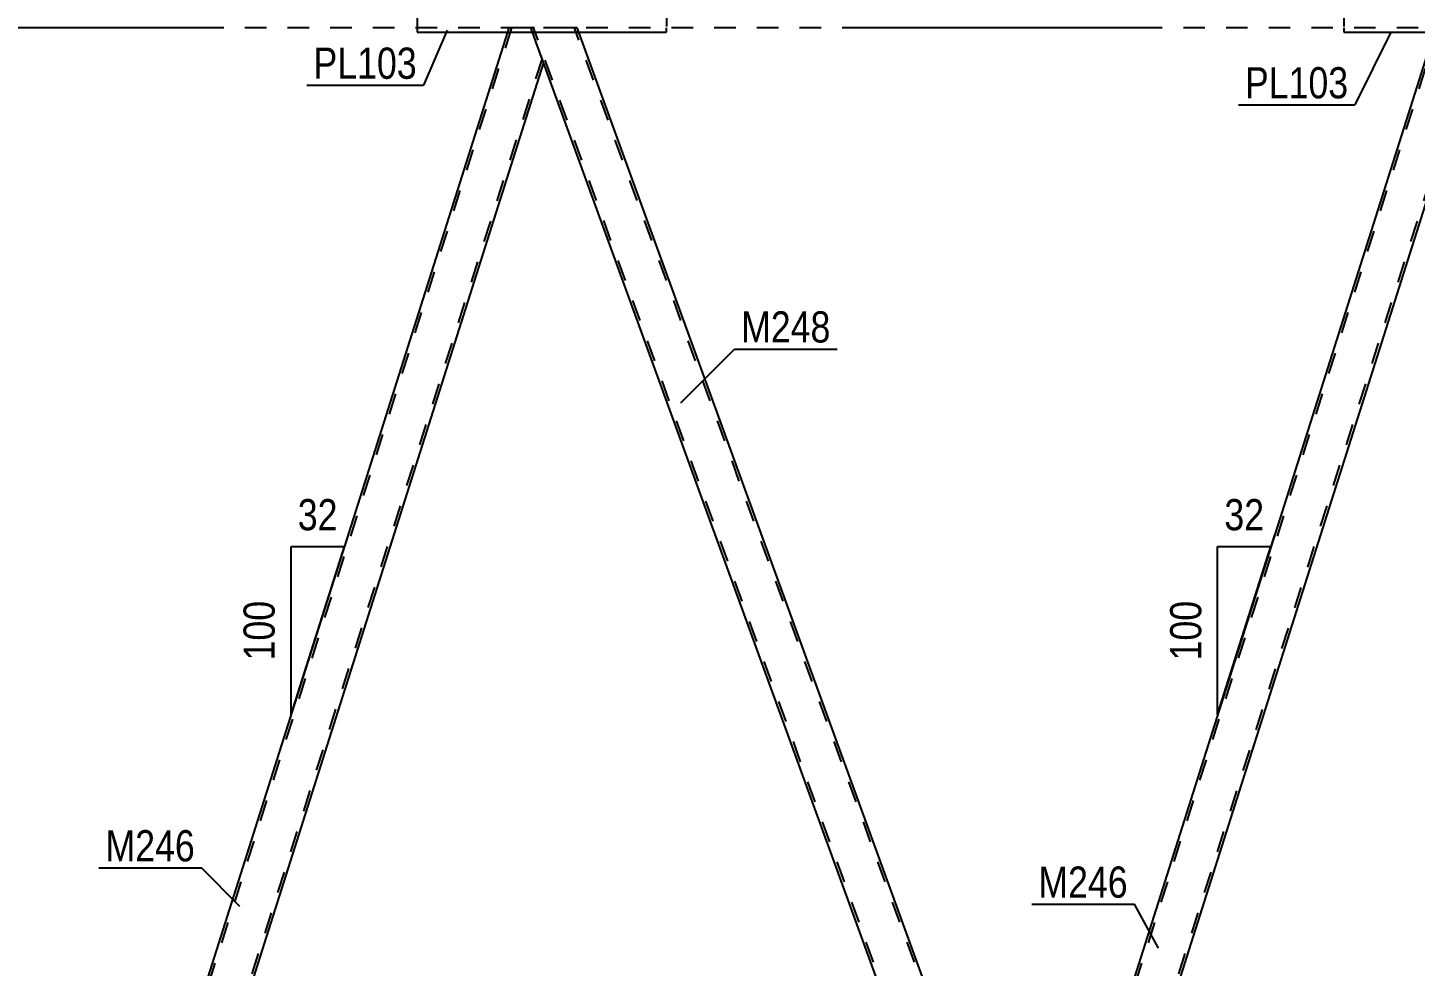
# Model space of a CAD drawing. Header units: millimetres. Extents: x -832 to 357, y -842 to -1.
# Drawn here: x -433.3 to -305.8, y -333.3 to -247.1 of the extents above; entities that cross this region are included whole.
import ezdxf

# ---------------------------------------------------------------- set-up
doc = ezdxf.new("R2010")
doc.units = ezdxf.units.MM
doc.linetypes.add('DXK_LINE_DOT2', pattern=[3.9198, 1.9599, -1.9599])
doc.styles.add('Arial Narrow', font='ARIALN.TTF', dxfattribs={"height": 0.2})

# ---------------------------------------------------------------- blocks, each defined once
blk = doc.blocks.new('Part-570388851-2011 - 1253')
at = {"color": 7, "linetype": 'DXK_LINE_DOT2'}
for p, q in [((-303.73, -247.1), (-340.57, -363.27)), ((-303.98, -247.1), (-304.11, -247.5)), ((-301.97, -247.1), (-303.98, -247.1)), ((-301.82, -247.5), (-301.97, -247.1)), ((-300.8, -250.31), (-301.02, -249.71)), ((-300.94, -249.94), (-337.77, -366.1)), ((-339.53, -366.1), (-339.68, -365.7)), ((-337.4, -365.7), (-337.52, -366.1)), ((-337.52, -366.1), (-339.53, -366.1))]:
    blk.add_line(p, q, dxfattribs=at)
at = {"color": 2, "linetype": 'Continuous'}
for p, q in [((-304.11, -247.5), (-340.7, -362.9)), ((-301.07, -249.57), (-301.82, -247.5)), ((-300.8, -250.31), (-301.07, -249.57)), ((-300.8, -250.31), (-337.4, -365.7)), ((-339.68, -365.7), (-340.7, -362.9))]:
    blk.add_line(p, q, dxfattribs=at)
blk = doc.blocks.new('Part-570388851-1350 - 1253')
at = {"color": 7, "linetype": 'DXK_LINE_DOT2'}
for p, q in [((-89.98, -247.1), (-738.06, -247.1)), ((-356.5, -247.1), (-415.67, -247.1))]:
    blk.add_line(p, q, dxfattribs=at)
at = {"color": 2, "linetype": 'Continuous'}
for p, q in [((-415.67, -247.1), (-441.63, -247.1)), ((-330.54, -247.1), (-356.5, -247.1))]:
    blk.add_line(p, q, dxfattribs=at)
blk = doc.blocks.new('Part-570388851-2069 - 1253')
at = {"color": 7, "linetype": 'DXK_LINE_DOT2'}
for p, q in [((-382.85, -247.1), (-387.1, -247.1)), ((-385.94, -250.31), (-387.1, -247.1)), ((-343.54, -366.1), (-386.85, -247.1)), ((-339.79, -366.1), (-383.1, -247.1)), ((-382.7, -247.5), (-382.85, -247.1)), ((-339.53, -366.1), (-340.7, -362.9)), ((-343.79, -366.1), (-343.94, -365.7)), ((-343.79, -366.1), (-339.53, -366.1))]:
    blk.add_line(p, q, dxfattribs=at)
at = {"color": 2, "linetype": 'Continuous'}
for p, q in [((-340.7, -362.9), (-382.7, -247.5)), ((-343.94, -365.7), (-385.94, -250.31))]:
    blk.add_line(p, q, dxfattribs=at)
blk = doc.blocks.new('Part-570388851-1916 - 1253')
at = {"color": 2, "linetype": 'Continuous'}
for p, q in [((-397.53, -240.7), (-397.53, -241.1)), ((-374.64, -240.7), (-397.53, -240.7)), ((-374.64, -240.7), (-374.64, -241.1)), ((-397.53, -247.1), (-397.53, -247.5)), ((-374.64, -247.5), (-374.64, -247.1)), ((-397.53, -247.5), (-374.64, -247.5))]:
    blk.add_line(p, q, dxfattribs=at)
at = {"color": 7, "linetype": 'DXK_LINE_DOT2'}
for p, q in [((-397.53, -241.1), (-397.53, -247.1)), ((-374.64, -241.1), (-374.64, -247.1))]:
    blk.add_line(p, q, dxfattribs=at)
blk = doc.blocks.new('Part-570388851-1955 - 1253')
at = {"color": 2, "linetype": 'Continuous'}
for p, q in [((-312.39, -240.7), (-312.39, -241.1)), ((-289.51, -240.7), (-312.39, -240.7)), ((-289.51, -240.7), (-289.51, -241.1)), ((-312.39, -247.1), (-312.39, -247.5)), ((-289.51, -247.5), (-289.51, -247.1)), ((-312.39, -247.5), (-289.51, -247.5))]:
    blk.add_line(p, q, dxfattribs=at)
at = {"color": 7, "linetype": 'DXK_LINE_DOT2'}
for p, q in [((-312.39, -241.1), (-312.39, -247.1)), ((-289.51, -241.1), (-289.51, -247.1))]:
    blk.add_line(p, q, dxfattribs=at)
blk = doc.blocks.new('Part-570388851-1970 - 1253')
at = {"color": 7, "linetype": 'DXK_LINE_DOT2'}
for p, q in [((-467.98, -247.1), (-472.24, -247.1)), ((-471.07, -250.31), (-472.24, -247.1)), ((-428.67, -366.1), (-471.98, -247.1)), ((-424.92, -366.1), (-468.24, -247.1)), ((-467.84, -247.5), (-467.98, -247.1)), ((-424.67, -366.1), (-425.84, -362.9)), ((-428.93, -366.1), (-429.07, -365.7)), ((-428.93, -366.1), (-424.67, -366.1))]:
    blk.add_line(p, q, dxfattribs=at)
at = {"color": 2, "linetype": 'Continuous'}
for p, q in [((-425.84, -362.9), (-467.84, -247.5)), ((-429.07, -365.7), (-471.07, -250.31))]:
    blk.add_line(p, q, dxfattribs=at)
blk = doc.blocks.new('Part-570388851-2044 - 1253')
at = {"color": 7, "linetype": 'DXK_LINE_DOT2'}
for p, q in [((-388.87, -247.1), (-425.7, -363.27)), ((-389.12, -247.1), (-389.24, -247.5)), ((-387.1, -247.1), (-389.12, -247.1)), ((-386.96, -247.5), (-387.1, -247.1)), ((-385.94, -250.31), (-386.16, -249.71)), ((-386.07, -249.94), (-422.91, -366.1)), ((-424.67, -366.1), (-424.81, -365.7)), ((-422.53, -365.7), (-422.66, -366.1)), ((-422.66, -366.1), (-424.67, -366.1))]:
    blk.add_line(p, q, dxfattribs=at)
at = {"color": 2, "linetype": 'Continuous'}
for p, q in [((-389.24, -247.5), (-425.84, -362.9)), ((-386.21, -249.57), (-386.96, -247.5)), ((-385.94, -250.31), (-386.21, -249.57)), ((-385.94, -250.31), (-422.53, -365.7)), ((-424.81, -365.7), (-425.84, -362.9))]:
    blk.add_line(p, q, dxfattribs=at)
blk = doc.blocks.new('AngleDimension-570388851-2783 - 1253')
at = {"color": 7, "linetype": 'Continuous'}
for p, q in [((-318.76, -293.69), (-319.1, -294.77)), ((-324, -294.77), (-319.1, -294.77)), ((-324, -310.21), (-319.1, -294.77)), ((-324, -310.21), (-324, -294.77))]:
    blk.add_line(p, q, dxfattribs=at)
at = {"color": 0}
blk.add_wipeout([(-324.9, -299.15), (-329.1, -299.15), (-329.1, -305.83), (-324.9, -305.83)], dxfattribs=at)
at = {"color": 3, "style": 'Arial Narrow'}
blk.add_text('100', height=2.863, rotation=90.0002, dxfattribs=at).set_placement((-325.5, -305.23))
at = {"color": 0}
blk.add_wipeout([(-319.12, -293.87), (-319.12, -289.67), (-323.98, -289.67), (-323.98, -293.87)], dxfattribs=at)
at = {"color": 3, "style": 'Arial Narrow'}
blk.add_text('32', height=2.863, dxfattribs=at).set_placement((-323.38, -293.27))
blk = doc.blocks.new('AngleDimension-570388851-2827 - 1253')
at = {"color": 7, "linetype": 'Continuous'}
for p, q in [((-403.89, -293.69), (-404.23, -294.77)), ((-409.13, -294.77), (-404.23, -294.77)), ((-409.13, -310.21), (-404.23, -294.77)), ((-409.13, -310.21), (-409.13, -294.77))]:
    blk.add_line(p, q, dxfattribs=at)
at = {"color": 0}
blk.add_wipeout([(-410.03, -299.15), (-414.23, -299.15), (-414.23, -305.83), (-410.03, -305.83)], dxfattribs=at)
at = {"color": 3, "style": 'Arial Narrow'}
blk.add_text('100', height=2.863, rotation=90.0002, dxfattribs=at).set_placement((-410.63, -305.23))
at = {"color": 0}
blk.add_wipeout([(-404.25, -293.87), (-404.25, -289.67), (-409.11, -289.67), (-409.11, -293.87)], dxfattribs=at)
at = {"color": 3, "style": 'Arial Narrow'}
blk.add_text('32', height=2.863, dxfattribs=at).set_placement((-408.51, -293.27))
blk = doc.blocks.new('Mark-570388851-1912 - 1253')
at = {"color": 0}
blk.add_wipeout([(-397.57, -251.79), (-397.57, -248.79), (-407.07, -248.79), (-407.07, -251.79)], dxfattribs=at)
blk.add_wipeout([(-397.57, -251.79), (-397.57, -248.79), (-407.07, -248.79), (-407.07, -251.79)], dxfattribs=at)
at = {"color": 30, "linetype": 'Continuous'}
for p in [(-394.78, -247.33), (-407.67, -252.39)]:
    blk.add_line(p, (-396.97, -252.39), dxfattribs=at)
at = {"color": 3, "style": 'Arial Narrow'}
blk.add_text('PL103', height=2.863, dxfattribs=at).set_placement((-407.07, -251.79))
blk = doc.blocks.new('Mark-570388851-1951 - 1253')
at = {"color": 0}
blk.add_wipeout([(-311.99, -253.59), (-311.99, -250.59), (-321.49, -250.59), (-321.49, -253.59)], dxfattribs=at)
blk.add_wipeout([(-311.99, -253.59), (-311.99, -250.59), (-321.49, -250.59), (-321.49, -253.59)], dxfattribs=at)
at = {"color": 30, "linetype": 'Continuous'}
for p in [(-308.08, -247.5), (-322.09, -254.19)]:
    blk.add_line(p, (-311.39, -254.19), dxfattribs=at)
at = {"color": 3, "style": 'Arial Narrow'}
blk.add_text('PL103', height=2.863, dxfattribs=at).set_placement((-321.49, -253.59))
blk = doc.blocks.new('Mark-570388851-2007 - 1253')
at = {"color": 0}
blk.add_wipeout([(-332.25, -327.03), (-332.25, -324.03), (-340.47, -324.03), (-340.47, -327.03)], dxfattribs=at)
blk.add_wipeout([(-332.25, -327.03), (-332.25, -324.03), (-340.47, -324.03), (-340.47, -327.03)], dxfattribs=at)
at = {"color": 30, "linetype": 'Continuous'}
for p in [(-341.07, -327.63), (-329.42, -331.66)]:
    blk.add_line(p, (-331.65, -327.63), dxfattribs=at)
at = {"color": 3, "style": 'Arial Narrow'}
blk.add_text('M246', height=2.863, dxfattribs=at).set_placement((-340.47, -327.03))
blk = doc.blocks.new('Mark-570388851-2040 - 1253')
at = {"color": 0}
blk.add_wipeout([(-417.96, -323.69), (-417.96, -320.69), (-426.18, -320.69), (-426.18, -323.69)], dxfattribs=at)
blk.add_wipeout([(-417.96, -323.69), (-417.96, -320.69), (-426.18, -320.69), (-426.18, -323.69)], dxfattribs=at)
at = {"color": 30, "linetype": 'Continuous'}
for p in [(-426.78, -324.29), (-413.82, -327.83)]:
    blk.add_line(p, (-417.36, -324.29), dxfattribs=at)
at = {"color": 3, "style": 'Arial Narrow'}
blk.add_text('M246', height=2.863, dxfattribs=at).set_placement((-426.18, -323.69))
blk = doc.blocks.new('Mark-570388851-2065 - 1253')
at = {"color": 0}
blk.add_wipeout([(-359.56, -276.02), (-359.56, -273.02), (-367.78, -273.02), (-367.78, -276.02)], dxfattribs=at)
blk.add_wipeout([(-359.56, -276.02), (-359.56, -273.02), (-367.78, -273.02), (-367.78, -276.02)], dxfattribs=at)
at = {"color": 30, "linetype": 'Continuous'}
for p, q in [((-373.33, -281.57), (-368.38, -276.62)), ((-368.38, -276.62), (-358.96, -276.62))]:
    blk.add_line(p, q, dxfattribs=at)
at = {"color": 3, "style": 'Arial Narrow'}
blk.add_text('M248', height=2.863, dxfattribs=at).set_placement((-367.78, -276.02))

msp = doc.modelspace()

# ---------------------------------------------------------------- block references
for name in ['Part-570388851-1916 - 1253', 'Part-570388851-1955 - 1253', 'Part-570388851-1350 - 1253', 'Part-570388851-1970 - 1253', 'Part-570388851-2044 - 1253', 'Part-570388851-2069 - 1253', 'Part-570388851-2011 - 1253']:
    msp.add_blockref(name, (0, 0))

# ---------------------------------------------------------------- next in the draw order: block references
for name in ['Mark-570388851-1912 - 1253', 'Mark-570388851-1951 - 1253', 'Mark-570388851-2065 - 1253', 'AngleDimension-570388851-2827 - 1253', 'AngleDimension-570388851-2783 - 1253', 'Mark-570388851-2040 - 1253', 'Mark-570388851-2007 - 1253']:
    msp.add_blockref(name, (0, 0))

doc.saveas('drawing.dxf')
